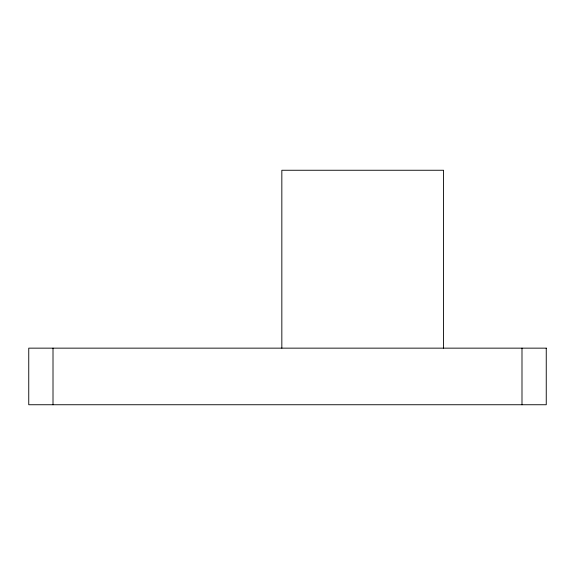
<?xml version="1.0" encoding="UTF-8"?>
<svg xmlns="http://www.w3.org/2000/svg" width="575" height="575" viewBox="0 0 575 575"><rect width="100%" height="100%" fill="white"/><g stroke="black" fill="none" stroke-linecap="round" stroke-linejoin="round"><path stroke-width="0.86" d="M521.992 348.148L521.992 404.743M443.555 348.148L443.555 170.257L281.836 170.257L281.836 348.148M53.008 348.148L53.008 404.743M546.25 348.148L28.75 348.148L28.75 404.743L546.25 404.743L546.25 348.148"/></g></svg>
